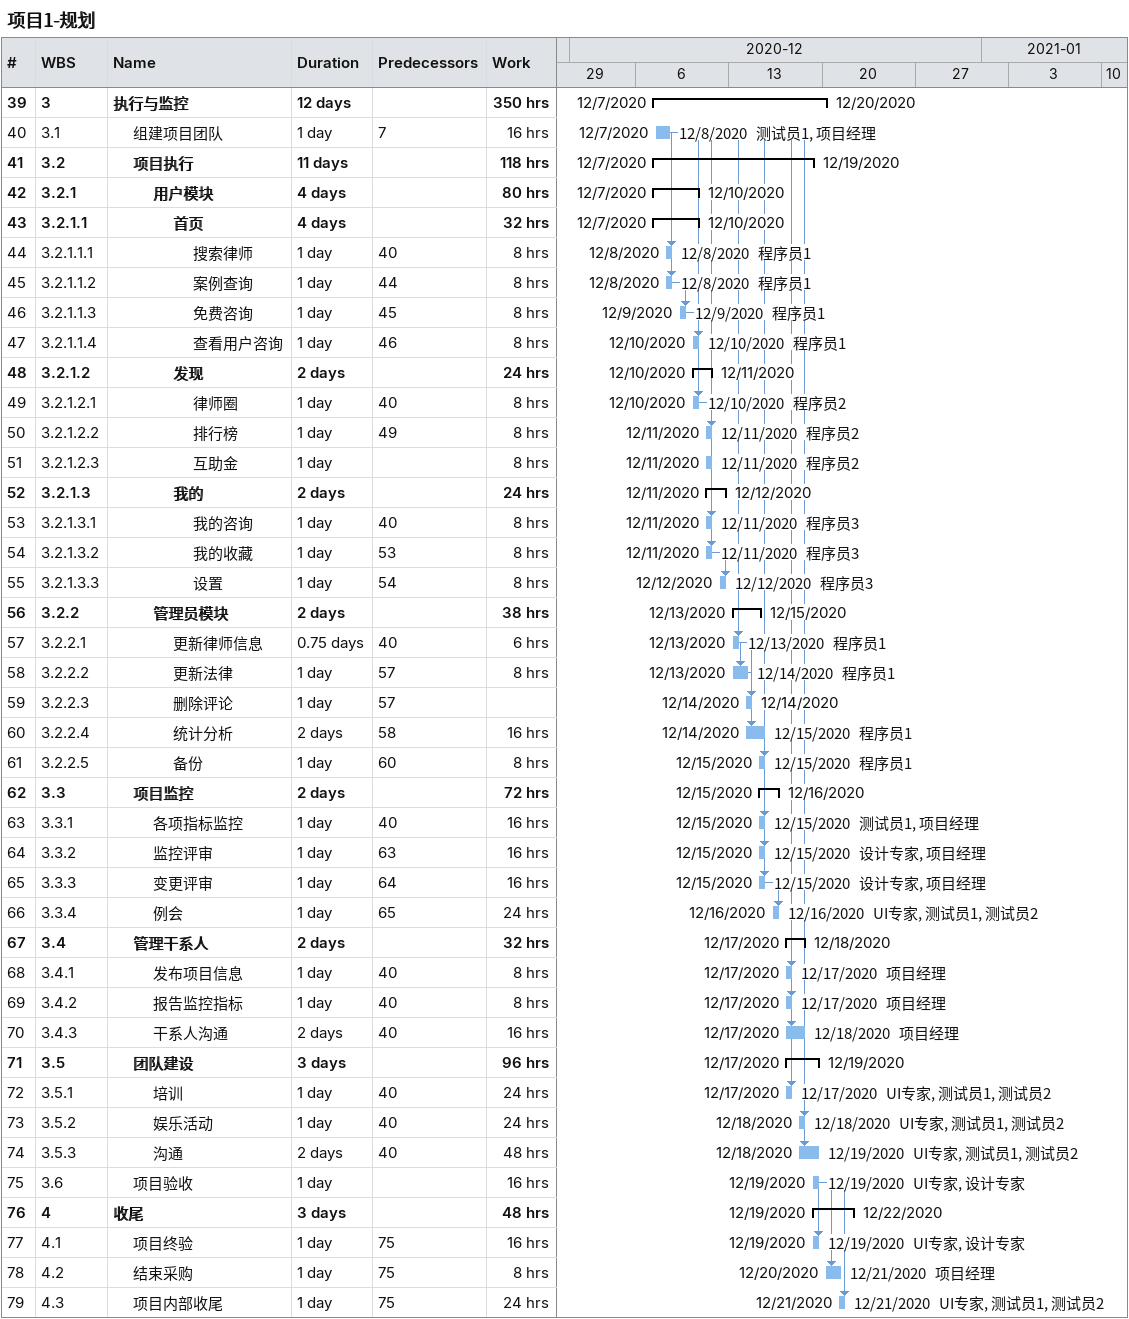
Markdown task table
项目1-规划

| ID | WBS | Task | Duration | Start | Finish | Predecessors | Resources | Work (h) |
|---|---|---|---|---|---|---|---|---|
| 39 | 3 | **执行与监控** | 12d | 2020-12-07 | 2020-12-20 |  |  | 350 |
| 40 | 3.1 | 组建项目团队 | 1d | 2020-12-07 | 2020-12-08 | 7 | 测试员1, 项目经理 | 16 |
| 41 | 3.2 | **项目执行** | 11d | 2020-12-07 | 2020-12-19 |  |  | 118 |
| 42 | 3.2.1 | **用户模块** | 4d | 2020-12-07 | 2020-12-10 |  |  | 80 |
| 43 | 3.2.1.1 | **首页** | 4d | 2020-12-07 | 2020-12-10 |  |  | 32 |
| 44 | 3.2.1.1.1 | 搜索律师 | 1d | 2020-12-08 | 2020-12-08 | 40 | 程序员1 | 8 |
| 45 | 3.2.1.1.2 | 案例查询 | 1d | 2020-12-08 | 2020-12-08 | 44 | 程序员1 | 8 |
| 46 | 3.2.1.1.3 | 免费咨询 | 1d | 2020-12-09 | 2020-12-09 | 45 | 程序员1 | 8 |
| 47 | 3.2.1.1.4 | 查看用户咨询 | 1d | 2020-12-10 | 2020-12-10 | 46 | 程序员1 | 8 |
| 48 | 3.2.1.2 | **发现** | 2d | 2020-12-10 | 2020-12-11 |  |  | 24 |
| 49 | 3.2.1.2.1 | 律师圈 | 1d | 2020-12-10 | 2020-12-10 | 40 | 程序员2 | 8 |
| 50 | 3.2.1.2.2 | 排行榜 | 1d | 2020-12-11 | 2020-12-11 | 49 | 程序员2 | 8 |
| 51 | 3.2.1.2.3 | 互助金 | 1d | 2020-12-11 | 2020-12-11 |  | 程序员2 | 8 |
| 52 | 3.2.1.3 | **我的** | 2d | 2020-12-11 | 2020-12-12 |  |  | 24 |
| 53 | 3.2.1.3.1 | 我的咨询 | 1d | 2020-12-11 | 2020-12-11 | 40 | 程序员3 | 8 |
| 54 | 3.2.1.3.2 | 我的收藏 | 1d | 2020-12-11 | 2020-12-11 | 53 | 程序员3 | 8 |
| 55 | 3.2.1.3.3 | 设置 | 1d | 2020-12-12 | 2020-12-12 | 54 | 程序员3 | 8 |
| 56 | 3.2.2 | **管理员模块** | 2d | 2020-12-13 | 2020-12-15 |  |  | 38 |
| 57 | 3.2.2.1 | 更新律师信息 | 0.75d | 2020-12-13 | 2020-12-13 | 40 | 程序员1 | 6 |
| 58 | 3.2.2.2 | 更新法律 | 1d | 2020-12-13 | 2020-12-14 | 57 | 程序员1 | 8 |
| 59 | 3.2.2.3 | 删除评论 | 1d | 2020-12-14 | 2020-12-14 | 57 |  |  |
| 60 | 3.2.2.4 | 统计分析 | 2d | 2020-12-14 | 2020-12-15 | 58 | 程序员1 | 16 |
| 61 | 3.2.2.5 | 备份 | 1d | 2020-12-15 | 2020-12-15 | 60 | 程序员1 | 8 |
| 62 | 3.3 | **项目监控** | 2d | 2020-12-15 | 2020-12-16 |  |  | 72 |
| 63 | 3.3.1 | 各项指标监控 | 1d | 2020-12-15 | 2020-12-15 | 40 | 测试员1, 项目经理 | 16 |
| 64 | 3.3.2 | 监控评审 | 1d | 2020-12-15 | 2020-12-15 | 63 | 设计专家, 项目经理 | 16 |
| 65 | 3.3.3 | 变更评审 | 1d | 2020-12-15 | 2020-12-15 | 64 | 设计专家, 项目经理 | 16 |
| 66 | 3.3.4 | 例会 | 1d | 2020-12-16 | 2020-12-16 | 65 | UI专家, 测试员1, 测试员2 | 24 |
| 67 | 3.4 | **管理干系人** | 2d | 2020-12-17 | 2020-12-18 |  |  | 32 |
| 68 | 3.4.1 | 发布项目信息 | 1d | 2020-12-17 | 2020-12-17 | 40 | 项目经理 | 8 |
| 69 | 3.4.2 | 报告监控指标 | 1d | 2020-12-17 | 2020-12-17 | 40 | 项目经理 | 8 |
| 70 | 3.4.3 | 干系人沟通 | 2d | 2020-12-17 | 2020-12-18 | 40 | 项目经理 | 16 |
| 71 | 3.5 | **团队建设** | 3d | 2020-12-17 | 2020-12-19 |  |  | 96 |
| 72 | 3.5.1 | 培训 | 1d | 2020-12-17 | 2020-12-17 | 40 | UI专家, 测试员1, 测试员2 | 24 |
| 73 | 3.5.2 | 娱乐活动 | 1d | 2020-12-18 | 2020-12-18 | 40 | UI专家, 测试员1, 测试员2 | 24 |
| 74 | 3.5.3 | 沟通 | 2d | 2020-12-18 | 2020-12-19 | 40 | UI专家, 测试员1, 测试员2 | 48 |
| 75 | 3.6 | 项目验收 | 1d | 2020-12-19 | 2020-12-19 |  | UI专家, 设计专家 | 16 |
| 76 | 4 | **收尾** | 3d | 2020-12-19 | 2020-12-22 |  |  | 48 |
| 77 | 4.1 | 项目终验 | 1d | 2020-12-19 | 2020-12-19 | 75 | UI专家, 设计专家 | 16 |
| 78 | 4.2 | 结束采购 | 1d | 2020-12-20 | 2020-12-21 | 75 | 项目经理 | 8 |
| 79 | 4.3 | 项目内部收尾 | 1d | 2020-12-21 | 2020-12-21 | 75 | UI专家, 测试员1, 测试员2 | 24 |
